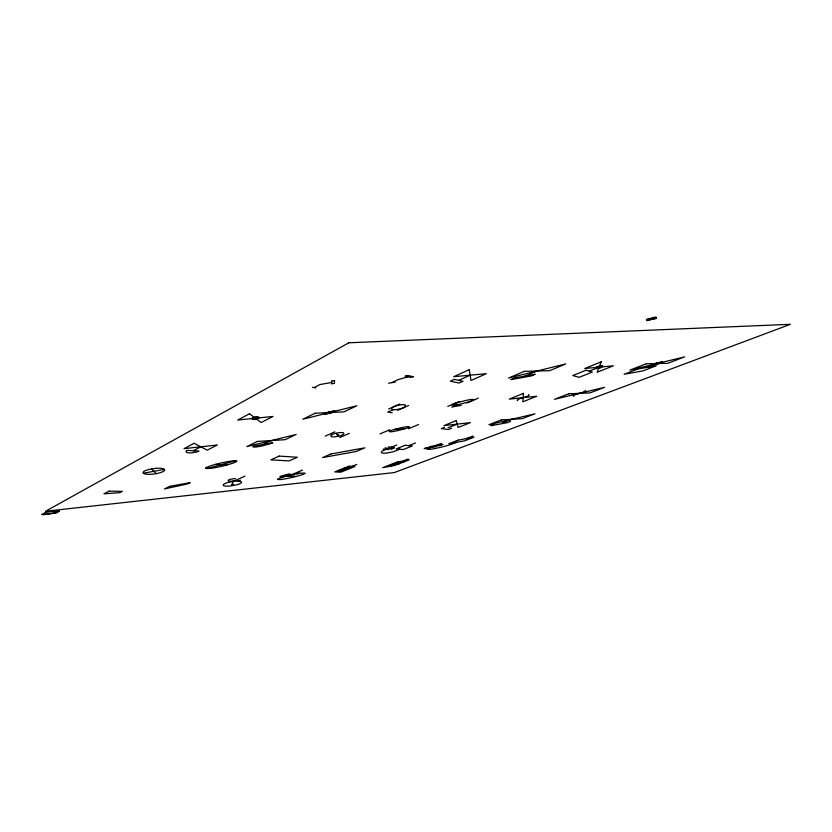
<?xml version="1.0" encoding="UTF-8"?>
<svg xmlns="http://www.w3.org/2000/svg" width="832" height="832" viewBox="0 0 832 832"><rect width="100%" height="100%" fill="white"/><g stroke="black" fill="none" stroke-linecap="round" stroke-linejoin="round"><path stroke-width="1.25" d="M232.877 482.269L231.847 485.035L233.594 484.266L232.045 484.515M599.591 367.141L598.946 367.359M398.767 429.343L400.442 428.958L399.693 429.198M399.526 429.187L399.048 429.406M336.991 434.689L337.875 434.626L337.345 434.949M44.148 514.29L43.347 514.727L55.151 513.053L41.6 514.571L45.614 512.356L57.845 510.983L53.758 513.209M193.232 450.757L200.814 446.794M314.142 387.587L319.956 384.55L331.666 382.47M263.266 444.454L271.378 440.554M391.872 382.637L398.008 379.683L408.096 376.802M325.312 436.145L334.807 431.829M388.69 409.022L399.714 404.05M245.034 476.112L236.236 480.054A5.949 0.79 -10 0 1 234.707 480.574L231.494 481.166A5.949 0.79 -10 0 1 229.715 481.239A9.318 1.238 -10 0 1 228.571 481.114L228.114 480.314A9.339 1.238 -10 0 1 228.914 479.825A6.344 0.842 -10 0 1 230.547 479.263L233.709 478.702A5.97 0.79 -10 0 1 235.498 478.629M393.193 409.687A14.196 2.33 -11.1 0 1 391.924 409.282L391.612 408.502L392.465 407.503A14.238 2.35 -11.1 0 1 394.17 406.557A9.672 1.602 -11.1 0 1 397.041 405.527L401.835 404.695A9.11 1.508 -11 0 1 404.196 404.758A14.238 2.35 -11 0 1 405.444 405.174L404.799 406.973A14.206 2.34 -11 0 1 403.083 407.909A9.048 1.487 -11 0 1 400.41 408.866L395.533 409.739A9.048 1.487 -11.1 0 1 393.193 409.687L387.795 412.11L392.236 412.745M458.671 380.328L470.153 375.19M238.077 481.114A18.346 2.382 -9.9 0 1 240.302 481.364A27.716 3.588 -9.9 0 1 241.082 482.914A18.283 2.361 -9.9 0 1 239.47 483.85A11.638 1.498 -10 0 1 236.486 484.869L230.214 486.002A11.627 1.498 -10 0 1 226.741 486.169A18.231 2.361 -10 0 1 224.484 485.94A27.56 3.578 -10.1 0 1 223.548 484.422A18.294 2.382 -10 0 1 225.118 483.475A12.438 1.622 -10 0 1 228.332 482.373L234.562 481.27A11.731 1.529 -10 0 1 238.077 481.114L240.292 480.126M397.623 410.342L408.606 405.454M339.841 437.538L349.315 433.337M379.974 433.909L389.719 429.759M447.772 406.411L459.087 401.596M302.494 470.101L293.249 474.001A9.038 1.175 -10.3 0 1 291.71 474.552L286.416 475.925A9.027 1.165 -10.3 0 1 283.91 476.434A5.751 0.738 -10.3 0 1 281.57 476.798L279.926 476.736A5.741 0.738 -10.3 0 1 280.592 476.31A8.975 1.154 -10.3 0 1 282.11 475.769L287.425 474.375A8.975 1.154 -10.3 0 1 289.952 473.866M457.309 404.695A8.788 1.394 -11.5 0 1 453.877 405.184L451.932 404.851A8.757 1.383 -11.5 0 1 453.398 404.019A13.697 2.163 -11.5 0 1 456.102 403.021L464.828 400.66A13.707 2.163 -11.5 0 1 468.728 399.87A9.329 1.477 -11.5 0 1 472.399 399.339L474.074 399.724A8.819 1.404 -11.5 0 1 472.566 400.577A13.842 2.205 -11.5 0 1 469.82 401.575L461.167 403.905A13.822 2.205 -11.5 0 1 457.309 404.695L451.703 407.066L461.167 405.361M525.013 376.095L537.014 371.02M297.315 473.793A12.043 1.539 -10.4 0 1 302.255 473.034L305.146 473.221A11.409 1.466 -10.4 0 1 303.753 474.063A17.919 2.309 -10.3 0 1 300.706 475.145A27.227 3.515 -10.3 0 1 290.233 477.859A17.898 2.298 -10.3 0 1 285.303 478.847A11.367 1.456 -10.3 0 1 280.696 479.565L277.451 479.45A11.315 1.435 -10.3 0 1 278.751 478.629A17.67 2.246 -10.4 0 1 281.757 477.558A26.541 3.359 -10.4 0 1 292.302 474.812A17.69 2.246 -10.4 0 1 297.315 473.793L299.562 472.857M466.825 402.979L478.369 398.133M408.481 428.761L418.538 424.549M386.121 449.353L384.353 450.07A17.316 2.319 -11 0 0 382.304 451.079A26.104 3.484 -11 0 0 381.742 452.837A17.254 2.298 -11 0 0 383.323 453.17A10.993 1.466 -10.9 0 0 386.194 453.107L392.122 452.036A11.003 1.466 -10.9 0 0 395.346 450.986L399.766 449.218M391.487 447.169L396.916 444.974M444.517 427.315L441.303 428.615L448.417 429.52L451.61 428.241M390.874 449.322L394.441 447.876M351.978 466.357L356.824 464.412M448.084 427.783L457.215 424.122M589.212 371.145L599.154 367.151M408.762 445.63L415.501 442.936M430.425 447.616L428.636 448.313A10.681 1.373 -11.2 0 0 426.93 449.186L429.395 449.415A10.722 1.394 -11.2 0 0 433.607 448.77A16.869 2.194 -11.2 0 0 438.308 447.824A25.657 3.359 -11.2 0 0 448.781 445.141A16.9 2.205 -11.2 0 0 452.067 444.038L456.685 442.281M435.854 445.515L441.355 443.383M494.01 424.445L490.818 425.682L507.354 422.677L510.598 421.439M439.39 445.796L443.04 444.392M403.26 460.959L408.273 459.035M502.31 422.937L511.815 419.286M646.932 367.432L657.072 363.542M466.055 438.703L473.065 436.02M398.653 429.312L397.987 429.52L399.37 429.166M598.707 366.808L598.416 366.912A3.484 0.562 -12.5 0 0 597.875 367.172L597.366 367.671A3.484 0.562 -12.5 0 0 597.522 367.806L599.477 367.526M599.622 367.484L599.893 367.38A3.484 0.562 -12.5 0 0 600.444 367.12L600.964 366.621A3.484 0.562 -12.5 0 0 600.798 366.486L599.799 366.517M658.091 363.438L658.944 363.043L656.781 363.428M329.368 412.506L328.942 412.786M329.95 412.578L330.585 412.318L329.753 412.402M330.533 412.651L331.521 412.35A3.546 0.603 -10.5 0 0 332.145 412.09L330.918 411.934A3.536 0.603 -10.5 0 0 329.93 412.131L327.174 412.797A4.711 0.801 -10.5 0 0 326.342 413.13L327.985 413.348A4.722 0.811 -10.5 0 0 329.306 413.078L332.758 412.214A5.907 1.009 -10.5 0 0 333.809 411.798A3.775 0.645 -10.5 0 0 334.298 411.445L333.382 411.299A3.994 0.686 -10.5 0 0 331.76 411.528A5.886 0.998 -10.5 0 0 330.106 411.871L326.56 412.859A5.886 0.998 -10.5 0 0 325.52 413.286A3.765 0.645 -10.5 0 0 325.031 413.629L326.05 413.764A3.765 0.645 -10.5 0 0 327.569 413.546A5.907 1.009 -10.5 0 0 329.222 413.202L331.105 412.724M399.058 429.239L398.362 429.437L398.975 429.333M399.287 429.27L399.994 429.156M656.344 363.272L654.014 363.834A6.77 1.03 -12.8 0 0 652.496 364.364A4.326 0.666 -12.8 0 0 651.539 364.811L652.163 365.04A4.337 0.666 -12.8 0 0 653.744 364.811A6.802 1.04 -12.8 0 0 655.637 364.426L657.946 363.865M656.635 363.376L654.274 364.281L655.408 364.177A3.401 0.52 -12.8 0 0 656.354 363.99M656.926 363.48L655.231 363.969L656.833 363.688M657.218 363.594L658.008 363.293L657.311 363.386M657.8 363.813L660.119 363.241A6.812 1.04 -12.8 0 0 661.648 362.721A4.347 0.666 -12.8 0 0 662.615 362.263L662.116 362.014A4.607 0.707 -12.8 0 0 660.421 362.253A6.781 1.03 -12.8 0 0 658.518 362.638L656.198 363.21M206.586 468.666L235.778 460.741L236.891 461.042A13.967 2.038 -9.8 0 1 235.477 462.124A20.675 3.016 -9.8 0 1 232.201 463.403A31.46 4.618 -9.7 0 1 220.532 466.565A20.654 3.006 -9.8 0 1 214.906 467.698A13.114 1.903 -9.8 0 1 209.55 468.499L205.483 468.322A13.031 1.882 -9.8 0 1 206.69 467.334A20.332 2.933 -9.9 0 1 209.893 466.066A30.524 4.378 -9.9 0 1 221.666 462.862A20.363 2.943 -9.9 0 1 227.396 461.698A13.073 1.893 -9.9 0 1 232.825 460.886L235.778 460.741M293.114 476.362L295.006 476.372L287.477 476.31M656.594 363.834L659.11 363.334A4.534 0.697 -12.8 0 0 660.119 362.991L660.806 362.544L659.308 362.679A4.524 0.686 -12.8 0 0 658.039 362.939L655.034 363.74A4.524 0.686 -12.8 0 0 654.025 364.083L653.349 364.53L654.857 364.395A4.534 0.697 -12.8 0 0 656.115 364.135L657.654 363.75M156.198 473.668L159.692 472.857A13.562 1.986 -9.4 0 0 162.916 471.65A21.341 3.13 -9.3 0 0 164.455 470.527A32.365 4.753 -9.2 0 0 162.698 468.582A21.414 3.151 -9.3 0 0 159.765 468.239A13.697 2.028 -9.3 0 0 155.428 468.374L148.158 469.643A14.518 2.153 -9.4 0 0 144.695 470.964A21.33 3.162 -9.4 0 0 143.218 472.098A32.105 4.753 -9.5 0 0 145.194 474.001A21.247 3.13 -9.4 0 0 148.148 474.313A13.541 1.986 -9.4 0 0 152.412 474.167L156.198 473.668L151.538 468.884M657.8 363.095L659.88 362.794L659.36 363.126A3.401 0.52 -12.8 0 1 658.601 363.386M329.576 412.672C322.681 413.868 337.709 410.519 328.827 412.942M429.551 446.659L442.166 444.361M425.048 448.042L441.21 445.099M424.154 448.76L436.696 446.472M397.186 462.571L404.352 461.261M392.34 463.954L404.248 461.77M392.278 464.454L399.402 463.154M387.473 465.826L399.318 463.663M387.421 466.326L394.503 465.026M143.343 473.21L164.445 469.404M388.523 383.23L395.21 382.044M337.366 434.574L338.146 434.585L337.542 434.637M394.285 429.51L404.03 429M651.518 318.375L654.025 318.282M215.29 464.443L226.824 465.005M338.322 471.037L341.869 471.214M339.477 470.038L345.394 470.33M343.023 469.144L346.58 469.331M344.209 468.125L350.126 468.437M347.797 467.23L351.343 467.418M383.126 449.093L389.085 449.602M385.008 447.938L392.652 448.604M388.502 446.909L394.451 447.439M312.374 387.296L315.9 387.868M336.024 433.212L338.655 436.197M658.278 362.794A5.647 0.863 -12.8 0 1 659.859 362.471A3.838 0.582 -12.8 0 1 661.274 362.274L661.69 362.471A3.619 0.551 -12.8 0 1 660.889 362.856A5.668 0.874 -12.8 0 1 659.61 363.293M655.876 364.281A5.668 0.874 -12.8 0 1 654.295 364.603A3.609 0.551 -12.8 0 1 652.974 364.79L652.465 364.603A3.609 0.551 -12.8 0 1 653.255 364.229A5.647 0.863 -12.8 0 1 654.534 363.792M573.726 396.292A9.246 1.342 -12.2 0 1 579.405 393.349A9.36 1.373 -12.2 0 0 585.187 390.354M517.774 400.67A9.495 1.435 -11.9 0 1 523.099 397.675A9.61 1.477 -11.9 0 0 528.528 394.628M330.013 412.006A4.711 0.801 -10.5 0 1 331.344 411.726A3.193 0.541 -10.5 0 1 332.644 411.549L332.977 411.944A4.722 0.811 -10.5 0 1 332.145 412.277M329.399 412.942A3.546 0.603 -10.5 0 1 328.401 413.14L327.174 412.984A3.536 0.603 -10.5 0 1 327.798 412.734M331.729 381.056L331.614 383.874L334.402 383.375L334.558 380.546L331.729 381.056M523.463 393.359L522.746 401.825L536.786 396.25L509.246 399.121L523.463 393.359M186.306 451.204L186.233 452.015L187.304 452.618A14.071 2.226 -9.6 0 0 189.145 452.889A8.975 1.414 -9.6 0 0 191.901 452.847L196.758 451.974A8.986 1.414 -9.5 0 0 198.983 451.121L187.408 450.382A14.113 2.246 -9.6 0 0 186.306 451.204M251.971 418.402L252.242 419.276A7.363 1.29 -10 0 0 253.115 419.474A4.701 0.822 -9.9 0 0 254.488 419.484L257.036 419.026A4.701 0.822 -9.9 0 0 258.274 418.548A7.374 1.29 -9.9 0 0 258.95 418.08L258.71 417.196A7.384 1.3 -9.9 0 0 257.847 416.998A4.711 0.832 -9.9 0 0 256.454 416.978L253.958 417.414A5.002 0.884 -9.9 0 0 252.647 417.924A7.374 1.3 -10 0 0 251.971 418.402M252.554 418.371L252.772 419.11A6.136 1.082 -10 0 0 253.5 419.266A3.921 0.686 -9.9 0 0 254.654 419.276L256.776 418.902A3.921 0.686 -9.9 0 0 257.806 418.496A6.146 1.082 -9.9 0 0 258.378 418.101L258.17 417.373A6.146 1.082 -9.9 0 0 257.452 417.206A3.931 0.686 -9.9 0 0 256.287 417.196L254.218 417.55A4.17 0.738 -9.9 0 0 253.115 417.976A6.146 1.082 -10 0 0 252.554 418.371M253.136 418.35L253.313 418.933A4.909 0.863 -9.9 0 0 253.895 419.058A3.13 0.551 -9.9 0 0 254.821 419.068L256.516 418.766A3.13 0.551 -9.9 0 0 257.348 418.444A4.909 0.863 -9.9 0 0 257.795 418.132L257.629 417.55A4.919 0.863 -9.9 0 0 257.046 417.414A3.141 0.551 -9.9 0 0 256.131 417.404L254.467 417.685A3.338 0.582 -9.9 0 0 253.583 418.028A4.919 0.863 -9.9 0 0 253.136 418.35M253.718 418.319L253.854 418.756A3.682 0.645 -9.9 0 0 254.29 418.86L256.88 418.392A3.682 0.645 -9.9 0 0 257.213 418.163L257.088 417.716A3.692 0.645 -9.9 0 0 256.651 417.622L254.062 418.08A3.682 0.645 -9.9 0 0 253.718 418.319M254.301 418.288L256.693 418.018L254.301 418.288M254.883 418.267L256.079 418.132L254.883 418.267M601.245 361.816L597.158 372.258L613.413 365.799L584.719 368.514L601.245 361.816M595.795 367.754L595.566 368.202A6.968 1.123 -12.5 0 0 595.889 368.462A4.441 0.718 -12.5 0 0 596.804 368.524L599.144 368.108A4.441 0.718 -12.5 0 0 600.631 367.609A6.968 1.123 -12.5 0 0 601.734 367.099L602.763 366.09A6.978 1.123 -12.5 0 0 602.451 365.83A4.462 0.718 -12.5 0 0 601.536 365.758L599.269 366.142A4.732 0.759 -12.5 0 0 597.678 366.683A6.978 1.123 -12.5 0 0 596.575 367.193L595.795 367.754M596.357 367.65L596.17 368.025A5.814 0.936 -12.5 0 0 596.44 368.243A3.702 0.593 -12.5 0 0 597.199 368.295L599.144 367.952A3.702 0.593 -12.5 0 0 600.382 367.536A5.803 0.936 -12.5 0 0 601.297 367.11L602.16 366.267A5.814 0.936 -12.5 0 0 601.9 366.049A3.713 0.603 -12.5 0 0 601.141 365.986L599.248 366.309A3.942 0.634 -12.5 0 0 597.927 366.756A5.814 0.936 -12.5 0 0 597.012 367.193L596.357 367.65M596.918 367.546L596.762 367.848A4.649 0.749 -12.5 0 0 596.981 368.025L600.142 367.453A4.649 0.749 -12.5 0 0 600.87 367.12L601.557 366.444A4.649 0.749 -12.5 0 0 601.349 366.267L598.177 366.839A4.649 0.749 -12.5 0 0 597.438 367.182L596.918 367.546M598.042 367.349L600.361 366.798L598.042 367.349M331.375 435.084L330.793 435.906L331.292 436.54A13.187 2.018 -10.6 0 0 332.644 436.842A8.403 1.279 -10.6 0 0 334.953 436.831L339.498 436.01A8.414 1.279 -10.6 0 0 341.869 435.178A13.208 2.018 -10.5 0 0 343.304 434.377L343.918 433.545L343.46 432.9A13.239 2.028 -10.5 0 0 342.129 432.588A8.466 1.3 -10.6 0 0 339.81 432.588L335.338 433.368A8.975 1.373 -10.6 0 0 332.79 434.273A13.218 2.028 -10.6 0 0 331.375 435.084M348.858 342.794L45.51 511.264L394.295 472.566L790.4 324.314L348.858 342.794M57.106 511.472L53.539 513.406L55.952 513.136L59.53 511.202L57.106 511.472M194.116 443.279L184.059 448.646L217.36 444.974L207.23 450.164L194.116 443.279M249.506 413.743L237.692 420.046L273 416.458L261.154 422.531L249.506 413.743M109.002 491.15L103.958 493.823L119.818 492.658L122.377 491.338L109.002 491.15M257.4 441.438L246.875 446.576L296.192 434.45L285.126 439.691L257.4 441.438M315.099 413.234L302.827 419.224L356.855 405.756L343.959 411.861L315.099 413.234M169.832 486.325L164.455 488.935L187.387 483.954L190.174 482.633L169.832 486.325M279.136 456.092L270.868 459.857L289.099 460.918L297.367 457.257L279.136 456.092M469.3 369.626L453.721 376.709L486.356 373.682L470.954 380.494L469.3 369.626M454.324 379.392L450.299 381.212L458.962 383.032L462.966 381.254L454.324 379.392M331.042 453.96L322.546 457.59L356.002 451.516L364.842 447.824L331.042 453.96M524.274 371.332L508.602 378.04L565.812 363.906L549.515 370.718L524.274 371.332M648.804 318.521L646.433 319.54L654.056 319.27L656.417 318.261L648.804 318.521M653.89 317.356L646.485 320.518L648.991 320.424L656.406 317.273L653.89 317.356M514.81 377.915L510.806 379.621L531.097 375.991L535.194 374.265L514.81 377.915M456.29 420.607L443.934 425.62L470.35 422.635L458.11 427.502L456.29 420.607M586.071 370.209L572.79 375.565L579.124 377.322L592.301 372.06L586.071 370.209M349.003 466.19L334.786 471.921L340.714 472.202L354.921 466.523L349.003 466.19M405.163 445.286L396.157 448.906L403.343 449.53L412.329 445.962L405.163 445.286M501.322 419.91L488.883 424.726L534.997 413.795L522.153 418.683L501.322 419.91M568.714 393.796L554.497 399.308L604.604 387.327L589.919 392.912L568.714 393.796M646.256 363.761L629.834 370.126L684.663 356.866L667.701 363.324L646.256 363.761M637.478 369.127L624.094 374.296L642.782 370.926L656.386 365.737L637.478 369.127M397.27 462.051L382.658 467.678L394.43 465.525L409.24 459.867L397.27 462.051M458.141 440.138L448.843 443.706L464.516 440.846L473.97 437.258L458.141 440.138M327.922 412.308L325.936 412.932A7.062 1.196 -10.5 0 0 324.688 413.431A4.514 0.77 -10.5 0 0 324.106 413.847L325.333 414.003A4.524 0.77 -10.5 0 0 327.153 413.743A7.093 1.217 -10.5 0 0 329.129 413.338L333.382 412.152A7.093 1.217 -10.5 0 0 334.63 411.653A4.524 0.77 -10.5 0 0 335.223 411.226L334.131 411.05A4.794 0.822 -10.5 0 0 332.186 411.32A7.062 1.206 -10.5 0 0 330.2 411.736L327.922 412.308M270.535 443.622L262.642 445.796A13.614 2.122 -10 0 1 258.898 446.555A8.663 1.342 -10 0 1 255.362 447.075L252.814 446.888A8.632 1.331 -10.1 0 1 253.729 446.17L272.792 442.738A13.624 2.122 -10 0 1 270.535 443.622M396.365 428.906L392.642 429.988A12.73 1.872 -11 0 0 390.239 430.862A8.143 1.206 -11 0 0 389.043 431.579L391.04 431.798A8.164 1.206 -11 0 0 394.285 431.319A12.844 1.914 -11 0 0 397.862 430.591L405.735 428.501A12.854 1.914 -11 0 0 408.158 427.627A8.694 1.29 -11 0 0 409.49 426.858L407.451 426.66A8.164 1.206 -11 0 0 404.186 427.138A12.74 1.882 -11 0 0 400.556 427.877L396.365 428.906M407.545 375.502L405.101 376.199L411.06 377.406L413.483 376.719L407.545 375.502"/></g></svg>
